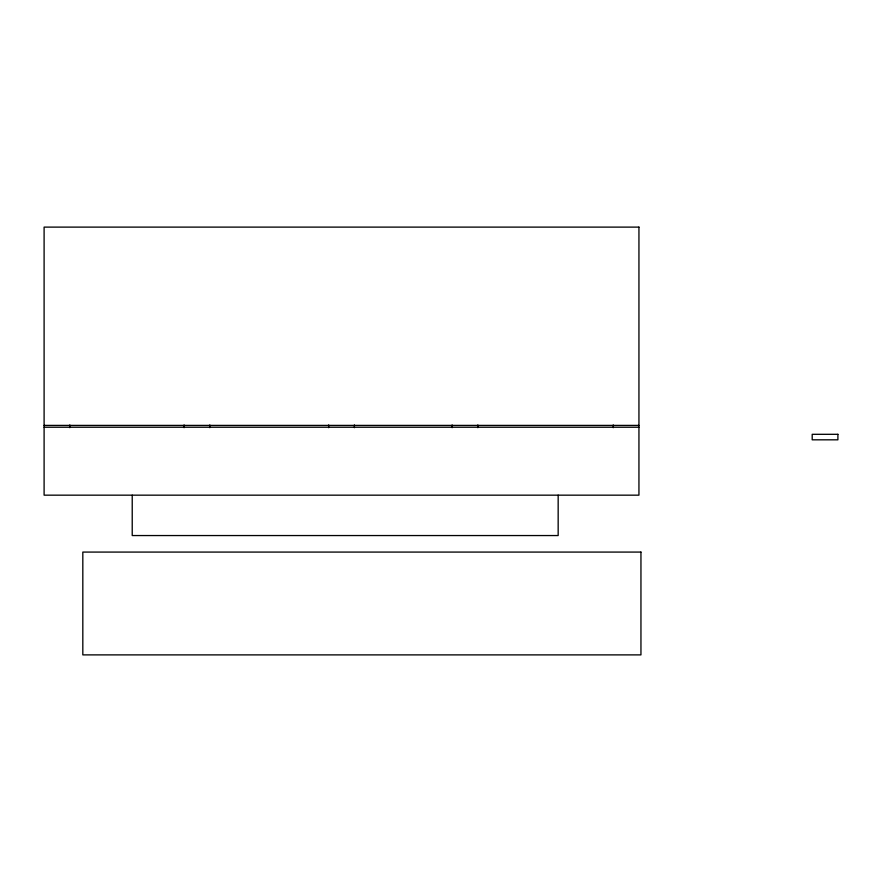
<?xml version="1.0" encoding="UTF-8"?>
<svg xmlns="http://www.w3.org/2000/svg" width="882" height="882" viewBox="0 0 882 882"><rect width="100%" height="100%" fill="white"/><g stroke="black" fill="none" stroke-linecap="round" stroke-linejoin="round"><path stroke-width="1.32" d="M44.1 425.4L638.943 425.4M44.1 427.23L638.943 427.23M613.244 424.937L613.244 427.693M558.163 495.166L558.163 535.55L132.223 535.55L132.223 495.166M477.846 424.937L477.846 427.693M452.135 424.937L452.135 427.693M354.377 424.937L354.377 427.693M328.666 424.937L328.666 427.693M209.795 424.937L209.795 427.693M184.095 424.937L184.095 427.693M69.799 424.937L69.799 427.693M638.943 227.115L44.1 227.115L44.1 495.166L638.943 495.166L638.943 227.115M837.9 434.308L812.201 434.308L812.201 439.82L837.9 439.82L837.9 434.308M640.949 552.077L82.82 552.077L82.82 654.885L640.949 654.885L640.949 552.077"/></g></svg>
